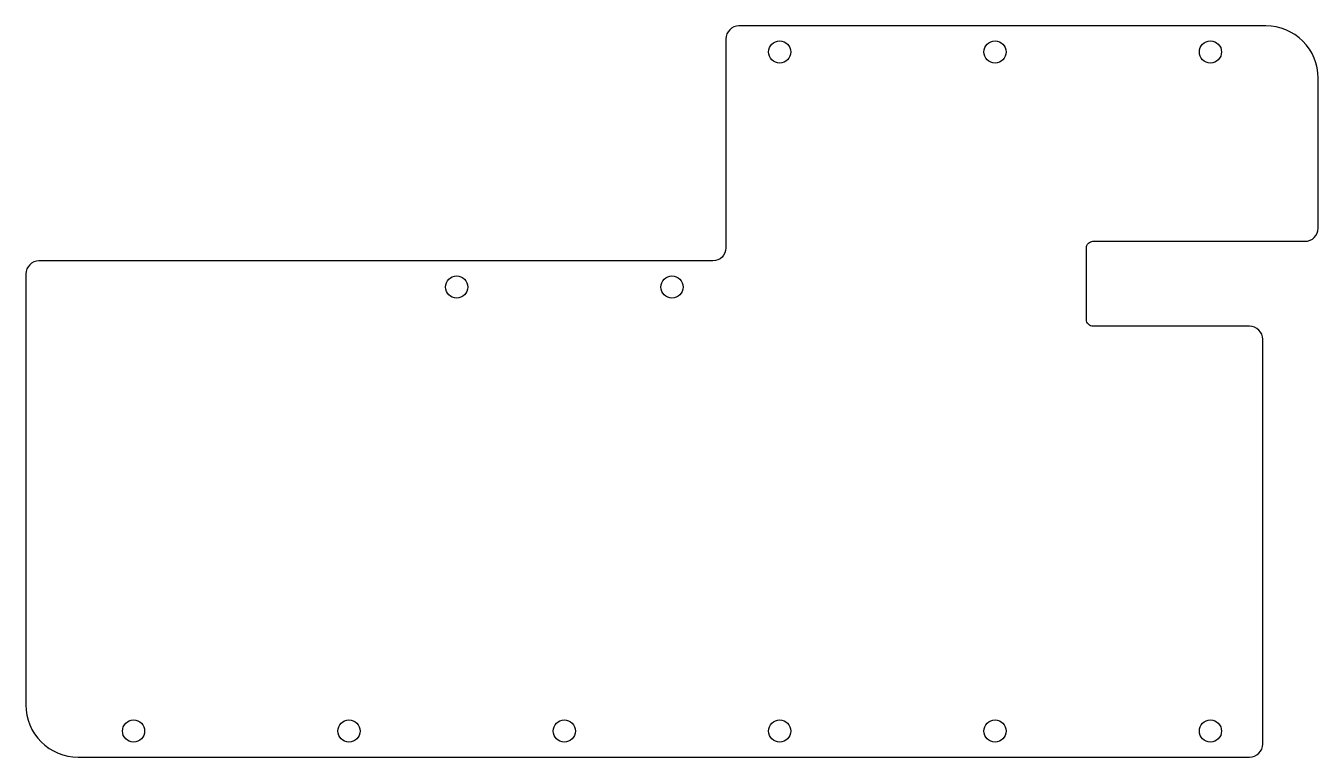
# Model space of a CAD drawing. Extents: x -99 to 99, y -56 to 56.
import ezdxf

# ---------------------------------------------------------------- set-up
doc = ezdxf.new("R2010")
doc.units = 0
doc.layers.get('0').update_dxf_attribs({"linetype": 'CONTINUOUS'})

msp = doc.modelspace()

# ---------------------------------------------------------------- linework, layer by layer
msp.add_lwpolyline([(88.5, -56, 0.414214), (90.5, -54), (90.5, 8, 0.414214), (88.5, 10), (64.5, 10, -0.414214), (63.5, 11), (63.5, 22, -0.414214), (64.5, 23), (97, 23, 0.414214), (99, 25), (99, 48, 0.414214), (91, 56), (10.25, 56, 0.414214), (8.25, 54), (8.25, 22, -0.414214), (6.25, 20), (-97, 20, 0.414214), (-99, 18), (-99, -48, 0.414214), (-91, -56)], format="xyb", close=True)
for centre in [(16.5, 52), (49.5, 52), (82.5, 52), (-33, 16), (0, 16), (-82.5, -52), (-49.5, -52), (-16.5, -52), (16.5, -52), (49.5, -52), (82.5, -52)]:
    msp.add_circle(centre, 1.7)

doc.saveas('drawing.dxf')
